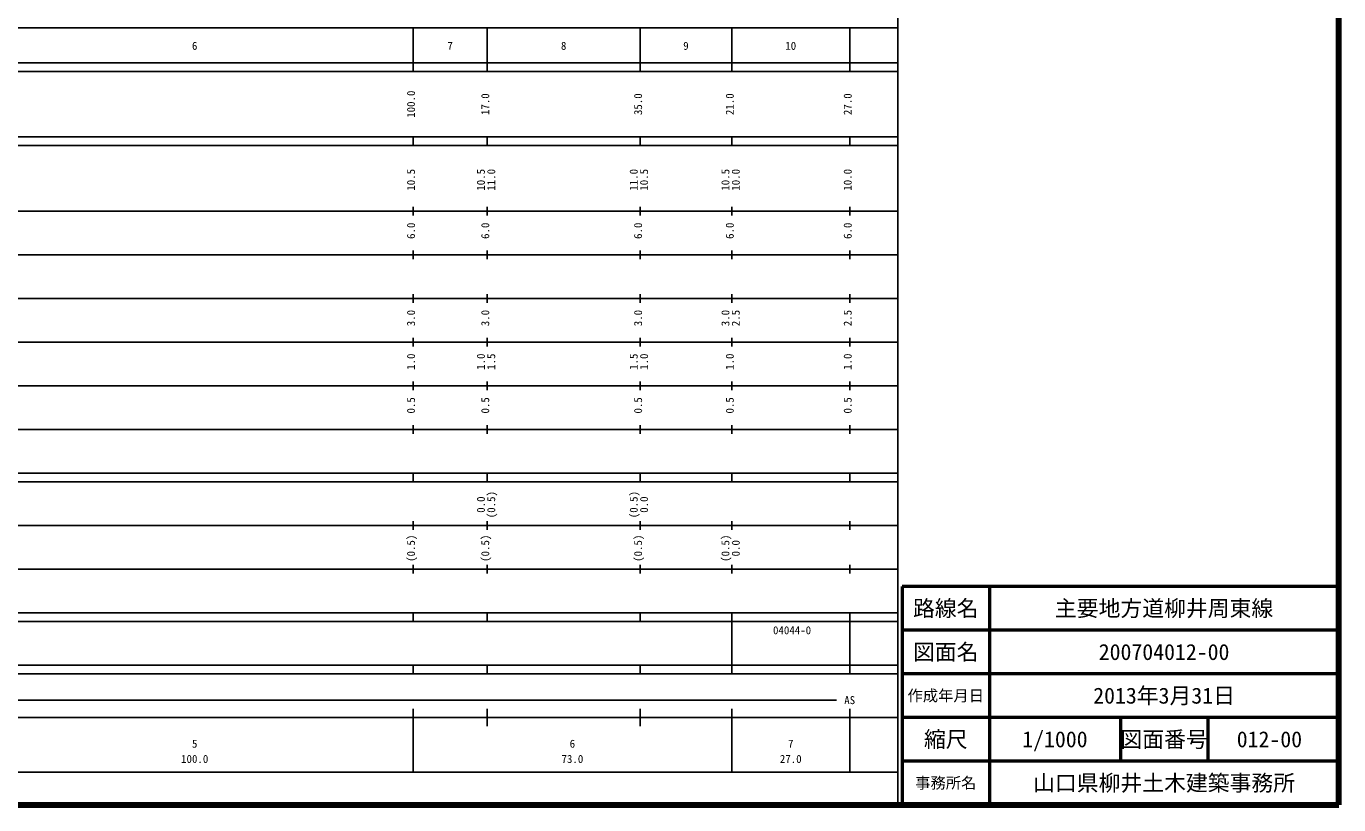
# Model space of a CAD drawing. Units: millimetres, scale not verified. Extents: x 40000 to 680000, y 20000 to 380000.
# Drawn here: x 379426 to 680000, y 20000 to 198357 of the extents above; entities that cross this region are included whole.
import ezdxf
from ezdxf.enums import TextEntityAlignment as Align

# ---------------------------------------------------------------- set-up
doc = ezdxf.new("R2010")
doc.units = ezdxf.units.MM
doc.header["$LTSCALE"] = 1000
for name, color, linetype, lineweight in [('M-TTL', 2, 'Continuous', 140), ('M-TTL-BAND', 7, 'Continuous', 25), ('M-TTL-FRAM', 2, 'Continuous', 50), ('M-TTL-LINE', 7, 'Continuous', 50)]:
    doc.layers.add(name, color=color, linetype=linetype, lineweight=lineweight)
doc.layers.add('M-TTL-TXT', color=7, linetype='Continuous')
doc.styles.add('ＭＳ ゴシック', font='')
doc.styles.get('ＭＳ ゴシック').set_extended_font_data('MS Gothic')

msp = doc.modelspace()

# ---------------------------------------------------------------- linework, layer by layer
at = {"layer": 'M-TTL'}
for p, q in [((680000, 20000), (680000, 380000)), ((40000, 20000), (680000, 20000))]:
    msp.add_line(p, q, dxfattribs=at)
at = {"layer": 'M-TTL-BAND'}
for p, q in [((579000, 20000), (579000, 370000)), ((68000, 198000), (579000, 198000)), ((468000, 188000), (468000, 198000)), ((485000, 188000), (485000, 198000)), ((520000, 188000), (520000, 198000)), ((541000, 188000), (541000, 198000)), ((568000, 188000), (568000, 198000)), ((40000, 190000), (579000, 190000)), ((40000, 188000), (579000, 188000)), ((40000, 173000), (579000, 173000)), ((468000, 171000), (468000, 173000)), ((485000, 171000), (485000, 173000)), ((520000, 171000), (520000, 173000)), ((541000, 171000), (541000, 173000)), ((568000, 171000), (568000, 173000)), ((40000, 171000), (579000, 171000)), ((468000, 155000), (468000, 157000)), ((485000, 155000), (485000, 157000)), ((520000, 155000), (520000, 157000)), ((541000, 155000), (541000, 157000)), ((568000, 155000), (568000, 157000)), ((40000, 156000), (579000, 156000)), ((46000, 146000), (579000, 146000)), ((468000, 145000), (468000, 147000)), ((485000, 145000), (485000, 147000)), ((520000, 145000), (520000, 147000)), ((541000, 145000), (541000, 147000)), ((568000, 145000), (568000, 147000)), ((52000, 136000), (579000, 136000)), ((468000, 135000), (468000, 137000)), ((485000, 135000), (485000, 137000)), ((520000, 135000), (520000, 137000)), ((541000, 135000), (541000, 137000)), ((568000, 135000), (568000, 137000)), ((468000, 125000), (468000, 127000)), ((485000, 125000), (485000, 127000)), ((520000, 125000), (520000, 127000)), ((541000, 125000), (541000, 127000)), ((568000, 125000), (568000, 127000)), ((46000, 126000), (579000, 126000)), ((52000, 116000), (579000, 116000)), ((468000, 115000), (468000, 117000)), ((485000, 115000), (485000, 117000)), ((520000, 115000), (520000, 117000)), ((541000, 115000), (541000, 117000)), ((568000, 115000), (568000, 117000)), ((46000, 106000), (579000, 106000)), ((468000, 105000), (468000, 107000)), ((485000, 105000), (485000, 107000)), ((520000, 105000), (520000, 107000)), ((541000, 105000), (541000, 107000)), ((568000, 105000), (568000, 107000)), ((40000, 96000), (579000, 96000)), ((40000, 94000), (579000, 94000)), ((468000, 94000), (468000, 96000)), ((485000, 94000), (485000, 96000)), ((520000, 94000), (520000, 96000)), ((541000, 94000), (541000, 96000)), ((568000, 94000), (568000, 96000)), ((468000, 83000), (468000, 85000)), ((485000, 83000), (485000, 85000)), ((520000, 83000), (520000, 85000)), ((541000, 83000), (541000, 85000)), ((568000, 83000), (568000, 85000)), ((49000, 84000), (579000, 84000)), ((40000, 74000), (579000, 74000)), ((468000, 73000), (468000, 75000)), ((485000, 73000), (485000, 75000)), ((520000, 73000), (520000, 75000)), ((541000, 73000), (541000, 75000)), ((568000, 73000), (568000, 75000)), ((40000, 64000), (579000, 64000)), ((468000, 62000), (468000, 64000)), ((485000, 62000), (485000, 64000)), ((520000, 62000), (520000, 64000)), ((541000, 62000), (541000, 64000)), ((568000, 62000), (568000, 64000)), ((40000, 62000), (579000, 62000)), ((541000, 52000), (541000, 62000)), ((568000, 52000), (568000, 62000)), ((40000, 52000), (579000, 52000)), ((468000, 50000), (468000, 52000)), ((485000, 50000), (485000, 52000)), ((520000, 50000), (520000, 52000)), ((541000, 50000), (541000, 52000)), ((568000, 50000), (568000, 52000)), ((40000, 50000), (579000, 50000)), ((71000, 44000), (565000, 44000)), ((40000, 40000), (579000, 40000)), ((468000, 27500), (468000, 42000)), ((485000, 38000), (485000, 42000)), ((520000, 38000), (520000, 42000)), ((541000, 27500), (541000, 42000)), ((568000, 27500), (568000, 42000)), ((68000, 27500), (579000, 27500))]:
    msp.add_line(p, q, dxfattribs=at)
at = {"layer": 'M-TTL-FRAM'}
for p, q in [((680000, 70000), (580000, 70000)), ((580000, 70000), (580000, 20000))]:
    msp.add_line(p, q, dxfattribs=at)
at = {"layer": 'M-TTL-LINE'}
for p, q in [((600000, 70000), (600000, 20000)), ((680000, 60000), (580000, 60000)), ((680000, 50000), (580000, 50000)), ((680000, 40000), (580000, 40000)), ((630000, 40000), (630000, 30000)), ((650000, 40000), (650000, 30000)), ((680000, 30000), (580000, 30000))]:
    msp.add_line(p, q, dxfattribs=at)

# ---------------------------------------------------------------- texts
at = {"layer": 'M-TTL-BAND', "style": 'ＭＳ ゴシック'}
for s, p in [('6', (418000, 192405)), ('7', (476500, 192405)), ('8', (502500, 192405)), ('9', (530500, 192405)), ('10', (554500, 192405)), ('AS', (568000, 42500)), ('5', (418000, 32523)), ('6', (504500, 32523)), ('7', (554500, 32523)), ('100.0', (418000, 29033)), ('73.0', (504500, 29033)), ('27.0', (554500, 29033))]:
    msp.add_text(s, height=1833, dxfattribs=at).set_placement(p, align=Align.BOTTOM_CENTER)
for s, p in [('100.0', (469000, 180500)), ('17.0', (486000, 180500)), ('35.0', (521000, 180500)), ('21.0', (542000, 180500)), ('27.0', (569000, 180500)), ('10.5', (469000, 163174)), ('10.5', (485000, 163174)), ('11.0', (487370, 163174)), ('11.0', (520000, 163174)), ('10.5', (522370, 163174)), ('10.5', (541000, 163174)), ('10.0', (543370, 163174)), ('10.0', (569000, 163174)), ('6.0', (469000, 151500)), ('6.0', (486000, 151500)), ('6.0', (521000, 151500)), ('6.0', (542000, 151500)), ('6.0', (569000, 151500)), ('3.0', (469000, 131500)), ('3.0', (486000, 131500)), ('3.0', (521000, 131500)), ('3.0', (541000, 131500)), ('2.5', (543370, 131500)), ('2.5', (569000, 131500)), ('1.0', (469000, 121500)), ('1.0', (485000, 121500)), ('1.0', (522370, 121500)), ('1.0', (542000, 121500)), ('1.0', (569000, 121500)), ('1.5', (487370, 121500)), ('1.5', (520000, 121500)), ('0.5', (469000, 111500)), ('0.5', (486000, 111500)), ('0.5', (521000, 111500)), ('0.5', (542000, 111500)), ('0.5', (569000, 111500)), ('0.0', (485000, 88764)), ('(0.5)', (487370, 88764)), ('(0.5)', (520000, 88764)), ('0.0', (522370, 88764)), ('(0.5)', (469000, 78764)), ('(0.5)', (486000, 78764)), ('(0.5)', (521000, 78764)), ('(0.5)', (541000, 78764)), ('0.0', (543370, 78764))]:
    msp.add_text(s, height=1833, rotation=90, dxfattribs=at).set_placement(p, align=Align.BOTTOM_CENTER)
msp.add_text('04044-0', height=1833, dxfattribs=at).set_placement((550439, 58512), align=Align.BOTTOM_LEFT)
at = {"layer": 'M-TTL-TXT', "style": 'ＭＳ ゴシック'}
for s, height, p in [('路線名', 3666, (590000, 65000)), ('路線名', 3666, (590000, 65000)), ('主要地方道柳井周東線', 3666, (640000, 65000)), ('図面名', 3666, (590000, 55000)), ('図面名', 3666, (590000, 55000)), ('200704012-00', 3666, (640000, 55000)), ('作成年月日', 2566, (590000, 45000)), ('作成年月日', 2566, (590000, 45000)), ('2013年3月31日', 3666, (640000, 45000)), ('縮尺', 3666, (590000, 35000)), ('縮尺', 3666, (590000, 35000)), ('1/1000', 3666, (615000, 35000)), ('図面番号', 3666, (640000, 35000)), ('図面番号', 3666, (640000, 35000)), ('012-00', 3666, (664125, 35000)), ('山口県柳井土木建築事務所', 3666, (640000, 25000)), ('事務所名', 2566, (590000, 25000)), ('事務所名', 2566, (590000, 25000))]:
    msp.add_text(s, height=height, dxfattribs=at).set_placement(p, align=Align.MIDDLE_CENTER)

doc.saveas('drawing.dxf')
